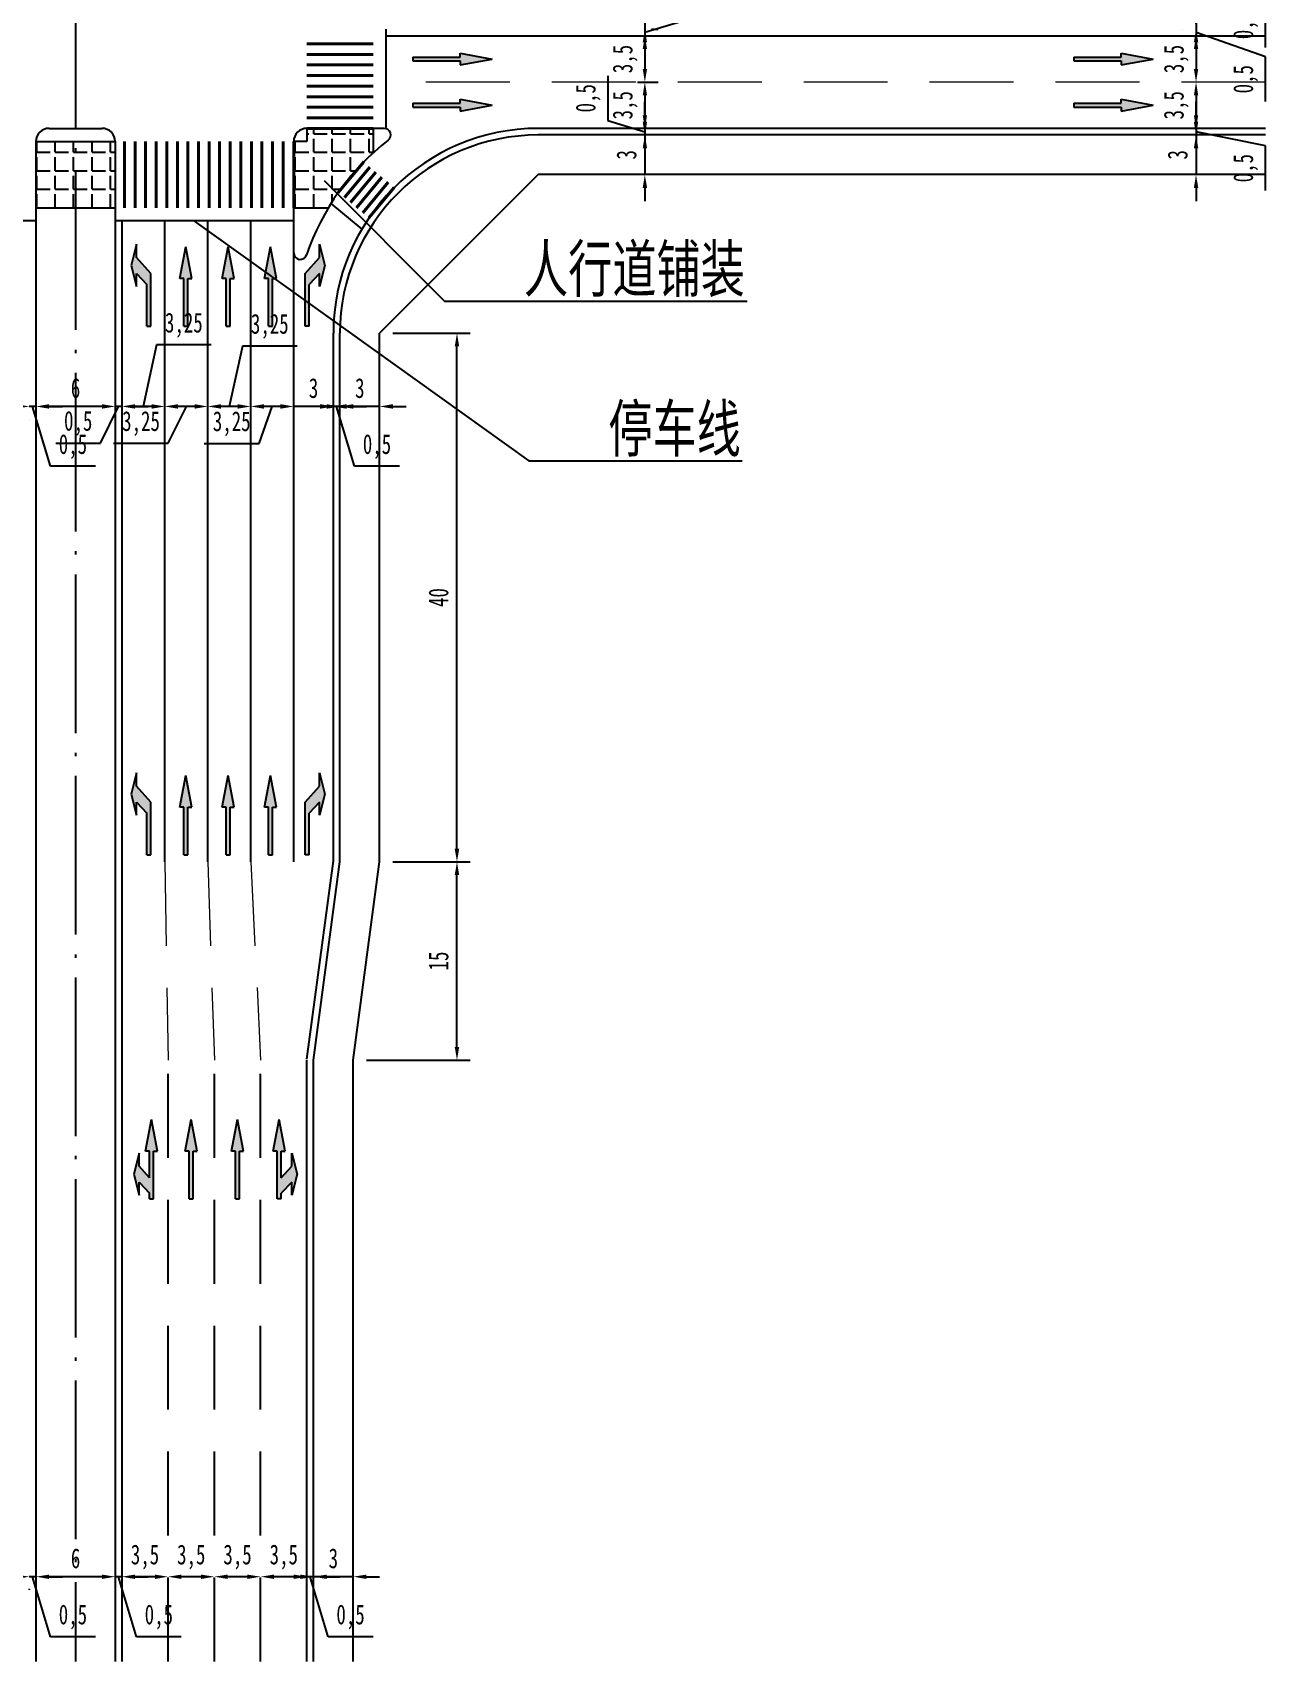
# Model space of a CAD drawing. Header units: metres. Extents: x 98 to 280, y 375 to 625.
# Drawn here: x 186.8 to 280, y 375 to 498.2 of the extents above; entities that cross this region are included whole.
import ezdxf
from ezdxf import colors
from ezdxf.entities.mleader import LeaderData, LeaderLine
from ezdxf.math import Vec2, Vec3

# ---------------------------------------------------------------- set-up
doc = ezdxf.new("R2010")
doc.units = ezdxf.units.M
doc.header["$LTSCALE"] = 0.5
doc.linetypes.add('DASHED', pattern=[19.05, 12.7, -6.35])
doc.linetypes.add('ZWCAD_ISO04W100', pattern=[30.5, 24, -3, 0.5, -3])
doc.layers.add('人行横道线', color=7, linetype='Continuous', lineweight=40)
doc.layers.add('车道分隔线', color=7, linetype='DASHED', lineweight=15)
for name, color, linetype in [('导向车道线', 7, 'Continuous'), ('文字说明', 6, 'Continuous'), ('标注', 1, 'Continuous'), ('行人安全岛', 7, 'Continuous'), ('车行道边缘线', 5, 'Continuous'), ('车道中心线', 1, 'ZWCAD_ISO04W100'), ('道路红线', 6, 'Continuous'), ('道路绿化带', 3, 'Continuous')]:
    doc.layers.add(name, color=color, linetype=linetype)
doc.styles.add('汉字', font='simfang.ttf', dxfattribs={"width": 0.7})
doc.dimstyles.new('道路标注样式', dxfattribs={"dimtxt": 1.5, "dimasz": 1, "dimexe": 1, "dimexo": 1, "dimtad": 1, "dimtxsty": '汉字', "dimcen": 2.5, "dimadec": 0, "dimazin": 0, "dimtfac": 1, "dimtmove": 1, "dimatfit": 3, "dimfxl": 1, "dimarcsym": 0})

# ---------------------------------------------------------------- blocks, each defined once
blk = doc.blocks.new('*U4')
at = {"layer": '人行横道线'}
blk.add_line((0, -5), (0, 0), dxfattribs=at)
blk = doc.blocks.new('*U3')
at = {"layer": '导向车道线', "color": 0, "linetype": 'ByBlock', "lineweight": -2, "transparency": 16777216}
for p in [(173.5, 515), (174.3, 515), (175.1, 515), (175.9, 515), (176.7, 515), (177.5, 515), (178.3, 515), (179.1, 515), (179.9, 515), (180.7, 515), (181.5, 515), (182.3, 515), (183.1, 515), (183.9, 515), (184.7, 515), (185.5, 515), (186.3, 515)]:
    blk.add_blockref('*U4', p, dxfattribs=at)
blk = doc.blocks.new('直行')
h = blk.add_hatch(color=256)
h.dxf.hatch_style = 1
h.paths.add_polyline_path([(-0.45, 3.6), (-0.15, 3.6), (-0.15, 0), (0.15, 0), (0.15, 3.6), (0.45, 3.6), (0, 6)])
for p, q in [((-0.45, 3.6), (0, 6)), ((0.45, 3.6), (0, 6)), ((-0.15, 3.6), (-0.45, 3.6)), ((-0.15, 0), (-0.15, 3.6)), ((0.15, 0), (0.15, 3.6)), ((0.15, 3.6), (0.45, 3.6)), ((-0.15, 0), (0.15, 0))]:
    blk.add_line(p, q)
blk = doc.blocks.new('*U34')
blk.add_blockref('直行', (0, -3))
blk = doc.blocks.new('*U35')
at = {"color": 0, "linetype": 'ByBlock', "lineweight": -2, "transparency": 16777216}
for p in [(0, 0), (3.5, 0)]:
    blk.add_blockref('*U34', p, dxfattribs=at)
blk = doc.blocks.new('直左')
h = blk.add_hatch(color=256)
h.dxf.hatch_style = 1
h.paths.add_polyline_path([(-1.35, 1.87), (-0.95, 3.47), (-0.95, 2.47), (-0.15, 1.6), (-0.15, 3.6), (-0.45, 3.6), (0, 6), (0.45, 3.6), (0.15, 3.6), (0.15, 0), (-0.15, 0), (-0.15, 0.43), (-0.95, 1.27), (-0.95, 0.27)])
for p, q in [((-0.45, 3.6), (0, 6)), ((0.45, 3.6), (0, 6)), ((-0.95, 3.47), (-1.35, 1.87)), ((-0.95, 2.47), (-0.95, 3.47)), ((-0.15, 1.6), (-0.95, 2.47)), ((-0.15, 3.6), (-0.45, 3.6)), ((-0.15, 1.6), (-0.15, 3.6)), ((0.15, 0), (0.15, 3.6)), ((0.15, 3.6), (0.45, 3.6)), ((-1.35, 1.87), (-0.95, 0.27)), ((-0.95, 0.27), (-0.95, 1.27)), ((-0.95, 1.27), (-0.15, 0.43)), ((-0.15, 0), (-0.15, 0.43)), ((-0.15, 0), (0.15, 0))]:
    blk.add_line(p, q)
blk = doc.blocks.new('直右')
at = {"layer": '行人安全岛', "xscale": -1}
blk.add_blockref('直左', (0, 0), dxfattribs=at)
blk = doc.blocks.new('*U46')
blk.add_blockref('直行', (0, -3))
blk = doc.blocks.new('*U47')
at = {"color": 0, "linetype": 'ByBlock', "lineweight": -2, "transparency": 16777216}
for p in [(0, 0), (3.2, 0), (6.4, 0)]:
    blk.add_blockref('*U46', p, dxfattribs=at)
blk = doc.blocks.new('左转')
h = blk.add_hatch(color=256)
h.dxf.hatch_style = 1
h.paths.add_polyline_path([(-1.35, 4.6), (-0.95, 6.2), (-0.95, 5.2), (0.15, 4), (0.15, 0), (-0.15, 0), (-0.15, 3.15), (-0.95, 4), (-0.95, 3)])
for p, q in [((-0.95, 6.2), (-1.35, 4.6)), ((-0.95, 5.2), (-0.95, 6.2)), ((0.15, 4), (-0.95, 5.2)), ((-1.35, 4.6), (-0.95, 3)), ((-0.95, 3), (-0.95, 4)), ((-0.95, 4), (-0.15, 3.15)), ((0.15, 0), (0.15, 4)), ((-0.15, 0), (-0.15, 3.15)), ((-0.15, 0), (0.15, 0))]:
    blk.add_line(p, q)
blk = doc.blocks.new('*U44')
for name, p in [('左转', (-4.15, -3.1)), ('*U47', (-1.35, -0.1))]:
    blk.add_blockref(name, p)
blk = doc.blocks.new('*U45')
at = {"color": 0, "linetype": 'ByBlock', "lineweight": -2, "transparency": 16777216}
blk.add_blockref('*U44', (0, 0), dxfattribs=at)
blk = doc.blocks.new('右转')
at = {"layer": '行人安全岛', "xscale": -1}
blk.add_blockref('左转', (0, 0), dxfattribs=at)
blk = doc.blocks.new('*U42')
for name, p in [('*U45', (-1.83, 0)), ('右转', (5.98, -3.1))]:
    blk.add_blockref(name, p)
blk = doc.blocks.new('*U43')
at = {"color": 0, "linetype": 'ByBlock', "lineweight": -2, "transparency": 16777216}
for p in [(0, 0), (0, -40)]:
    blk.add_blockref('*U42', p, dxfattribs=at)
blk = doc.blocks.new('*U64')
at = {"rotation": 90}
blk.add_blockref('直行', (3, 0), dxfattribs=at)
blk = doc.blocks.new('*U65')
at = {"color": 0, "linetype": 'ByBlock', "lineweight": -2, "transparency": 16777216}
for p in [(-50, 0), (0, 0), (-50, -3.5), (0, -3.5)]:
    blk.add_blockref('*U64', p, dxfattribs=at)
blk = doc.blocks.new('_None')
blk = doc.blocks.new('*D107')
at = {"layer": 'Defpoints', "color": 0}
for p in [(210, 469.96), (210, 469.96), (213, 469.96)]:
    blk.add_point(p, dxfattribs=at)
at = {"layer": '标注', "color": 0, "lineweight": -2}
for p, q in [((209, 469.96), (208, 469.96)), ((213, 469.96), (210, 469.96)), ((214, 469.96), (215, 469.96)), ((210, 468.96), (210, 468.96)), ((213, 468.96), (213, 468.96))]:
    blk.add_line(p, q, dxfattribs=at)
at = {"layer": '标注', "color": 0}
for points in [[(209, 469.79), (209, 470.13), (210, 469.96)], [(214, 470.13), (214, 469.79), (213, 469.96)]]:
    blk.add_solid(points, dxfattribs=at)
at = {"layer": '标注', "color": 0, "insert": (211.5, 471.34), "char_height": 1.5, "attachment_point": 5, "style": '汉字'}
blk.add_mtext('3', dxfattribs=at)
blk = doc.blocks.new('*D92')
at = {"layer": 'Defpoints', "color": 0}
for p in [(209.5, 469.96), (209.5, 469.79), (210, 469.96)]:
    blk.add_point(p, dxfattribs=at)
at = {"layer": '标注', "color": 0, "lineweight": -2}
for p, q in [((209.5, 470.79), (209.5, 470.96)), ((208.5, 469.96), (207.5, 469.96)), ((210, 469.96), (209.5, 469.96)), ((211.11, 465.43), (209.75, 469.96)), ((211, 469.96), (212, 469.96)), ((210, 468.96), (210, 468.96)), ((214.5, 465.43), (211.11, 465.43))]:
    blk.add_line(p, q, dxfattribs=at)
at = {"layer": '标注', "color": 0}
for points in [[(208.5, 469.79), (208.5, 470.13), (209.5, 469.96)], [(211, 470.13), (211, 469.79), (210, 469.96)]]:
    blk.add_solid(points, dxfattribs=at)
at = {"layer": '标注', "color": 0, "insert": (212.8, 466.92), "char_height": 1.5, "attachment_point": 5, "style": '汉字'}
blk.add_mtext('0,5', dxfattribs=at)
blk = doc.blocks.new('*D93')
at = {"layer": 'Defpoints', "color": 0}
for p in [(206.5, 469.96), (206.5, 469.79), (209.5, 469.79)]:
    blk.add_point(p, dxfattribs=at)
at = {"layer": '标注', "color": 0, "lineweight": -2}
for p, q in [((206.5, 470.79), (206.5, 470.96)), ((209.5, 470.79), (209.5, 470.96)), ((205.5, 469.96), (204.5, 469.96)), ((209.5, 469.96), (206.5, 469.96)), ((210.5, 469.96), (211.5, 469.96))]:
    blk.add_line(p, q, dxfattribs=at)
at = {"layer": '标注', "color": 0}
for points in [[(205.5, 469.79), (205.5, 470.13), (206.5, 469.96)], [(210.5, 470.13), (210.5, 469.79), (209.5, 469.96)]]:
    blk.add_solid(points, dxfattribs=at)
at = {"layer": '标注', "color": 0, "insert": (208, 471.34), "char_height": 1.5, "attachment_point": 5, "style": '汉字'}
blk.add_mtext('3', dxfattribs=at)
blk = doc.blocks.new('*D94')
at = {"layer": 'Defpoints', "color": 0}
for p in [(203.25, 469.96), (203.25, 469.96), (206.5, 469.79)]:
    blk.add_point(p, dxfattribs=at)
at = {"layer": '标注', "color": 0, "lineweight": -2}
for p, q in [((203.25, 470.96), (203.25, 470.96)), ((206.5, 470.79), (206.5, 470.96)), ((203.88, 467.15), (204.88, 469.96)), ((205.5, 469.96), (204.25, 469.96)), ((199.74, 467.15), (203.88, 467.15))]:
    blk.add_line(p, q, dxfattribs=at)
at = {"layer": '标注', "color": 0}
for points in [[(204.25, 470.13), (204.25, 469.79), (203.25, 469.96)], [(205.5, 469.79), (205.5, 470.13), (206.5, 469.96)]]:
    blk.add_solid(points, dxfattribs=at)
at = {"layer": '标注', "color": 0, "insert": (201.81, 468.65), "char_height": 1.5, "attachment_point": 5, "style": '汉字'}
blk.add_mtext('3,25', dxfattribs=at)
blk = doc.blocks.new('*D95')
at = {"layer": 'Defpoints', "color": 0}
for p in [(200, 469.96), (200, 469.96), (203.25, 469.96)]:
    blk.add_point(p, dxfattribs=at)
at = {"layer": '标注', "color": 0, "lineweight": -2}
for p, q in [((202.62, 474.53), (201.62, 469.96)), ((206.76, 474.53), (202.62, 474.53)), ((200, 470.96), (200, 470.96)), ((203.25, 470.96), (203.25, 470.96)), ((202.25, 469.96), (201, 469.96))]:
    blk.add_line(p, q, dxfattribs=at)
at = {"layer": '标注', "color": 0}
for points in [[(201, 470.13), (201, 469.79), (200, 469.96)], [(202.25, 469.79), (202.25, 470.13), (203.25, 469.96)]]:
    blk.add_solid(points, dxfattribs=at)
at = {"layer": '标注', "color": 0, "insert": (204.69, 476.02), "char_height": 1.5, "attachment_point": 5, "style": '汉字'}
blk.add_mtext('3,25', dxfattribs=at)
blk = doc.blocks.new('*D96')
at = {"layer": 'Defpoints', "color": 0}
for p in [(196.75, 469.96), (196.75, 469.96), (200, 469.96)]:
    blk.add_point(p, dxfattribs=at)
at = {"layer": '标注', "color": 0, "lineweight": -2}
for p, q in [((196.75, 470.96), (196.75, 470.96)), ((200, 470.96), (200, 470.96)), ((197.01, 467.17), (198.38, 469.96)), ((199, 469.96), (197.75, 469.96)), ((192.88, 467.17), (197.01, 467.17))]:
    blk.add_line(p, q, dxfattribs=at)
at = {"layer": '标注', "color": 0}
for points in [[(197.75, 470.13), (197.75, 469.79), (196.75, 469.96)], [(199, 469.79), (199, 470.13), (200, 469.96)]]:
    blk.add_solid(points, dxfattribs=at)
at = {"layer": '标注', "color": 0, "insert": (194.95, 468.66), "char_height": 1.5, "attachment_point": 5, "style": '汉字'}
blk.add_mtext('3,25', dxfattribs=at)
blk = doc.blocks.new('*D97')
at = {"layer": 'Defpoints', "color": 0}
for p in [(193.5, 469.96), (193.5, 469.96), (196.75, 469.96)]:
    blk.add_point(p, dxfattribs=at)
at = {"layer": '标注', "color": 0, "lineweight": -2}
for p, q in [((196.12, 474.61), (195.12, 469.96)), ((200.26, 474.61), (196.12, 474.61)), ((193.5, 470.96), (193.5, 470.96)), ((196.75, 470.96), (196.75, 470.96)), ((195.75, 469.96), (194.5, 469.96))]:
    blk.add_line(p, q, dxfattribs=at)
at = {"layer": '标注', "color": 0}
for points in [[(194.5, 470.13), (194.5, 469.79), (193.5, 469.96)], [(195.75, 469.79), (195.75, 470.13), (196.75, 469.96)]]:
    blk.add_solid(points, dxfattribs=at)
at = {"layer": '标注', "color": 0, "insert": (198.19, 476.11), "char_height": 1.5, "attachment_point": 5, "style": '汉字'}
blk.add_mtext('3,25', dxfattribs=at)
blk = doc.blocks.new('*D98')
at = {"layer": 'Defpoints', "color": 0}
for p in [(193, 469.96), (193, 469.96), (193.5, 469.96)]:
    blk.add_point(p, dxfattribs=at)
at = {"layer": '标注', "color": 0, "lineweight": -2}
for p, q in [((193, 470.96), (193, 470.96)), ((193.5, 470.96), (193.5, 470.96)), ((192, 469.96), (191, 469.96)), ((191.89, 467.19), (193.25, 469.96)), ((193.5, 469.96), (193, 469.96)), ((194.5, 469.96), (195.5, 469.96)), ((188.5, 467.19), (191.89, 467.19))]:
    blk.add_line(p, q, dxfattribs=at)
at = {"layer": '标注', "color": 0}
for points in [[(192, 469.79), (192, 470.13), (193, 469.96)], [(194.5, 470.13), (194.5, 469.79), (193.5, 469.96)]]:
    blk.add_solid(points, dxfattribs=at)
at = {"layer": '标注', "color": 0, "insert": (190.2, 468.68), "char_height": 1.5, "attachment_point": 5, "style": '汉字'}
blk.add_mtext('0,5', dxfattribs=at)
blk = doc.blocks.new('*D99')
at = {"layer": 'Defpoints', "color": 0}
for p in [(187, 469.96), (187, 469.96), (193, 469.96)]:
    blk.add_point(p, dxfattribs=at)
at = {"layer": '标注', "color": 0, "lineweight": -2}
for p, q in [((187, 470.96), (187, 470.96)), ((193, 470.96), (193, 470.96)), ((192, 469.96), (188, 469.96))]:
    blk.add_line(p, q, dxfattribs=at)
at = {"layer": '标注', "color": 0}
for points in [[(188, 470.13), (188, 469.79), (187, 469.96)], [(192, 469.79), (192, 470.13), (193, 469.96)]]:
    blk.add_solid(points, dxfattribs=at)
at = {"layer": '标注', "color": 0, "insert": (190, 471.34), "char_height": 1.5, "attachment_point": 5, "style": '汉字'}
blk.add_mtext('6', dxfattribs=at)
blk = doc.blocks.new('*D100')
at = {"layer": 'Defpoints', "color": 0}
for p in [(186.5, 469.96), (186.5, 469.96), (187, 469.96)]:
    blk.add_point(p, dxfattribs=at)
at = {"layer": '标注', "color": 0, "lineweight": -2}
for p, q in [((185.5, 469.96), (184.5, 469.96)), ((187, 469.96), (186.5, 469.96)), ((188.11, 465.43), (186.75, 469.96)), ((188, 469.96), (189, 469.96)), ((186.5, 468.96), (186.5, 468.96)), ((187, 468.96), (187, 468.96)), ((191.5, 465.43), (188.11, 465.43))]:
    blk.add_line(p, q, dxfattribs=at)
at = {"layer": '标注', "color": 0}
for points in [[(185.5, 469.79), (185.5, 470.13), (186.5, 469.96)], [(188, 470.13), (188, 469.79), (187, 469.96)]]:
    blk.add_solid(points, dxfattribs=at)
at = {"layer": '标注', "color": 0, "insert": (189.8, 466.92), "char_height": 1.5, "attachment_point": 5, "style": '汉字'}
blk.add_mtext('0,5', dxfattribs=at)
blk = doc.blocks.new('*D118')
at = {"layer": 'Defpoints', "color": 0}
for p in [(213, 435.5), (218.85, 435.5), (211, 420.5)]:
    blk.add_point(p, dxfattribs=at)
at = {"layer": '标注', "color": 0, "lineweight": -2}
for p, q in [((214, 435.5), (219.85, 435.5)), ((218.85, 421.5), (218.85, 434.5)), ((212, 420.5), (219.85, 420.5))]:
    blk.add_line(p, q, dxfattribs=at)
at = {"layer": '标注', "color": 0}
for points in [[(219.02, 434.5), (218.68, 434.5), (218.85, 435.5)], [(218.68, 421.5), (219.02, 421.5), (218.85, 420.5)]]:
    blk.add_solid(points, dxfattribs=at)
at = {"layer": '标注', "color": 0, "insert": (217.46, 428), "char_height": 1.5, "attachment_point": 5, "rotation": 90, "style": '汉字'}
blk.add_mtext('15', dxfattribs=at)
blk = doc.blocks.new('*D119')
at = {"layer": 'Defpoints', "color": 0}
for p in [(213, 475.5), (218.85, 475.5), (213, 435.5)]:
    blk.add_point(p, dxfattribs=at)
at = {"layer": '标注', "color": 0, "lineweight": -2}
for p, q in [((214, 475.5), (219.85, 475.5)), ((218.85, 436.5), (218.85, 474.5)), ((214, 435.5), (219.85, 435.5))]:
    blk.add_line(p, q, dxfattribs=at)
at = {"layer": '标注', "color": 0}
for points in [[(219.02, 474.5), (218.68, 474.5), (218.85, 475.5)], [(218.68, 436.5), (219.02, 436.5), (218.85, 435.5)]]:
    blk.add_solid(points, dxfattribs=at)
at = {"layer": '标注', "color": 0, "insert": (217.46, 455.5), "char_height": 1.5, "attachment_point": 5, "rotation": 90, "style": '汉字'}
blk.add_mtext('40', dxfattribs=at)
blk = doc.blocks.new('*D151')
at = {"layer": 'Defpoints', "color": 0}
for p in [(232.98, 501.5), (232.56, 498.5), (233.06, 498.5)]:
    blk.add_point(p, dxfattribs=at)
at = {"layer": '标注', "color": 0, "lineweight": -2}
for p, q in [((233.06, 502.5), (233.06, 503.5)), ((233.06, 501.5), (233.06, 498.5)), ((233.98, 501.5), (234.06, 501.5)), ((233.56, 498.5), (234.06, 498.5)), ((233.06, 497.5), (233.06, 496.5))]:
    blk.add_line(p, q, dxfattribs=at)
at = {"layer": '标注', "color": 0}
for points in [[(232.9, 502.5), (233.23, 502.5), (233.06, 501.5)], [(233.23, 497.5), (232.9, 497.5), (233.06, 498.5)]]:
    blk.add_solid(points, dxfattribs=at)
at = {"layer": '标注', "color": 0, "insert": (231.68, 500), "char_height": 1.5, "attachment_point": 5, "rotation": 90, "style": '汉字'}
blk.add_mtext('3', dxfattribs=at)
blk = doc.blocks.new('*D152')
at = {"layer": 'Defpoints', "color": 0}
for p in [(231.5, 498), (232.56, 498.5), (233.06, 498)]:
    blk.add_point(p, dxfattribs=at)
at = {"layer": '标注', "color": 0, "lineweight": -2}
for p, q in [((235.87, 502.48), (235.87, 499.09)), ((233.06, 499.5), (233.06, 500.5)), ((232.5, 498), (234.06, 498)), ((235.87, 499.09), (233.06, 498.25)), ((233.06, 498.5), (233.06, 498)), ((233.56, 498.5), (234.06, 498.5)), ((233.06, 497), (233.06, 496))]:
    blk.add_line(p, q, dxfattribs=at)
at = {"layer": '标注', "color": 0}
for points in [[(232.9, 499.5), (233.23, 499.5), (233.06, 498.5)], [(233.23, 497), (232.9, 497), (233.06, 498)]]:
    blk.add_solid(points, dxfattribs=at)
at = {"layer": '标注', "color": 0, "insert": (234.38, 500.78), "char_height": 1.5, "attachment_point": 5, "rotation": 90, "style": '汉字'}
blk.add_mtext('0,5', dxfattribs=at)
blk = doc.blocks.new('*D153')
at = {"layer": 'Defpoints', "color": 0}
for p in [(231.5, 498), (231.5, 494.5), (233.06, 494.5)]:
    blk.add_point(p, dxfattribs=at)
at = {"layer": '标注', "color": 0, "lineweight": -2}
for p, q in [((232.5, 498), (234.06, 498)), ((233.06, 497), (233.06, 495.5)), ((232.5, 494.5), (234.06, 494.5))]:
    blk.add_line(p, q, dxfattribs=at)
at = {"layer": '标注', "color": 0}
for points in [[(233.23, 497), (232.9, 497), (233.06, 498)], [(232.9, 495.5), (233.23, 495.5), (233.06, 494.5)]]:
    blk.add_solid(points, dxfattribs=at)
at = {"layer": '标注', "color": 0, "insert": (231.57, 496.25), "char_height": 1.5, "attachment_point": 5, "rotation": 90, "style": '汉字'}
blk.add_mtext('3,5', dxfattribs=at)
blk = doc.blocks.new('*D154')
at = {"layer": 'Defpoints', "color": 0}
for p in [(231.5, 494.5), (233.06, 491), (233.06, 491)]:
    blk.add_point(p, dxfattribs=at)
at = {"layer": '标注', "color": 0, "lineweight": -2}
for p, q in [((232.5, 494.5), (234.06, 494.5)), ((233.06, 493.5), (233.06, 492)), ((234.06, 491), (234.06, 491))]:
    blk.add_line(p, q, dxfattribs=at)
at = {"layer": '标注', "color": 0}
for points in [[(233.23, 493.5), (232.9, 493.5), (233.06, 494.5)], [(232.9, 492), (233.23, 492), (233.06, 491)]]:
    blk.add_solid(points, dxfattribs=at)
at = {"layer": '标注', "color": 0, "insert": (231.57, 492.75), "char_height": 1.5, "attachment_point": 5, "rotation": 90, "style": '汉字'}
blk.add_mtext('3,5', dxfattribs=at)
blk = doc.blocks.new('*D155')
at = {"layer": 'Defpoints', "color": 0}
for p in [(233.06, 491), (233.06, 490.5), (233.06, 490.5)]:
    blk.add_point(p, dxfattribs=at)
at = {"layer": '标注', "color": 0, "lineweight": -2}
for p, q in [((230.26, 494.98), (230.26, 491.59)), ((233.06, 492), (233.06, 493)), ((230.26, 491.59), (233.06, 490.75)), ((232.06, 491), (232.06, 491)), ((233.06, 491), (233.06, 490.5)), ((232.06, 490.5), (232.06, 490.5)), ((233.06, 489.5), (233.06, 488.5))]:
    blk.add_line(p, q, dxfattribs=at)
at = {"layer": '标注', "color": 0}
for points in [[(232.9, 492), (233.23, 492), (233.06, 491)], [(233.23, 489.5), (232.9, 489.5), (233.06, 490.5)]]:
    blk.add_solid(points, dxfattribs=at)
at = {"layer": '标注', "color": 0, "insert": (228.77, 493.28), "char_height": 1.5, "attachment_point": 5, "rotation": 90, "style": '汉字'}
blk.add_mtext('0,5', dxfattribs=at)
blk = doc.blocks.new('*D156')
at = {"layer": 'Defpoints', "color": 0}
for p in [(233.06, 490.5), (233.06, 487.5), (233.06, 487.5)]:
    blk.add_point(p, dxfattribs=at)
at = {"layer": '标注', "color": 0, "lineweight": -2}
for p, q in [((233.06, 491.5), (233.06, 492.5)), ((232.06, 490.5), (232.06, 490.5)), ((233.06, 490.5), (233.06, 487.5)), ((232.06, 487.5), (232.06, 487.5)), ((233.06, 486.5), (233.06, 485.5))]:
    blk.add_line(p, q, dxfattribs=at)
at = {"layer": '标注', "color": 0}
for points in [[(232.9, 491.5), (233.23, 491.5), (233.06, 490.5)], [(233.23, 486.5), (232.9, 486.5), (233.06, 487.5)]]:
    blk.add_solid(points, dxfattribs=at)
at = {"layer": '标注', "color": 0, "insert": (231.68, 489), "char_height": 1.5, "attachment_point": 5, "rotation": 90, "style": '汉字'}
blk.add_mtext('3', dxfattribs=at)
blk = doc.blocks.new('*D181')
at = {"layer": 'Defpoints', "color": 0}
for p in [(274.84, 502), (274.75, 501.5), (274.84, 501.5)]:
    blk.add_point(p, dxfattribs=at)
at = {"layer": '标注', "color": 0, "lineweight": -2}
for p, q in [((274.75, 503), (274.75, 504)), ((273.84, 502), (273.75, 502)), ((274.75, 502), (274.75, 501.5)), ((280, 500.52), (274.75, 501.75)), ((273.84, 501.5), (273.75, 501.5)), ((274.75, 500.5), (274.75, 499.5)), ((280, 497.13), (280, 500.52))]:
    blk.add_line(p, q, dxfattribs=at)
at = {"layer": '标注', "color": 0}
for points in [[(274.59, 503), (274.92, 503), (274.75, 502)], [(274.92, 500.5), (274.59, 500.5), (274.75, 501.5)]]:
    blk.add_solid(points, dxfattribs=at)
at = {"layer": '标注', "color": 0, "insert": (278.51, 498.82), "char_height": 1.5, "attachment_point": 5, "rotation": 90, "style": '汉字'}
blk.add_mtext('0,5', dxfattribs=at)
blk = doc.blocks.new('*D182')
at = {"layer": 'Defpoints', "color": 0}
for p in [(274.84, 501.5), (274.75, 498.5), (274.75, 498.5)]:
    blk.add_point(p, dxfattribs=at)
at = {"layer": '标注', "color": 0, "lineweight": -2}
for p, q in [((274.75, 502.5), (274.75, 503.5)), ((273.84, 501.5), (273.75, 501.5)), ((274.75, 501.5), (274.75, 498.5)), ((273.75, 498.5), (273.75, 498.5)), ((274.75, 497.5), (274.75, 496.5))]:
    blk.add_line(p, q, dxfattribs=at)
at = {"layer": '标注', "color": 0}
for points in [[(274.59, 502.5), (274.92, 502.5), (274.75, 501.5)], [(274.92, 497.5), (274.59, 497.5), (274.75, 498.5)]]:
    blk.add_solid(points, dxfattribs=at)
at = {"layer": '标注', "color": 0, "insert": (273.37, 500), "char_height": 1.5, "attachment_point": 5, "rotation": 90, "style": '汉字'}
blk.add_mtext('3', dxfattribs=at)
blk = doc.blocks.new('*D183')
at = {"layer": 'Defpoints', "color": 0}
for p in [(274.75, 498.5), (274.75, 498), (274.75, 498)]:
    blk.add_point(p, dxfattribs=at)
at = {"layer": '标注', "color": 0, "lineweight": -2}
for p, q in [((274.75, 499.5), (274.75, 500.5)), ((273.75, 498.5), (273.75, 498.5)), ((273.75, 498), (273.75, 498)), ((274.75, 498.5), (274.75, 498)), ((280, 496.41), (274.75, 498.25)), ((274.75, 497), (274.75, 496)), ((280, 493.03), (280, 496.41))]:
    blk.add_line(p, q, dxfattribs=at)
at = {"layer": '标注', "color": 0}
for points in [[(274.59, 499.5), (274.92, 499.5), (274.75, 498.5)], [(274.92, 497), (274.59, 497), (274.75, 498)]]:
    blk.add_solid(points, dxfattribs=at)
at = {"layer": '标注', "color": 0, "insert": (278.51, 494.72), "char_height": 1.5, "attachment_point": 5, "rotation": 90, "style": '汉字'}
blk.add_mtext('0,5', dxfattribs=at)
blk = doc.blocks.new('*D184')
at = {"layer": 'Defpoints', "color": 0}
for p in [(274.75, 498), (274.75, 494.5), (274.75, 494.5)]:
    blk.add_point(p, dxfattribs=at)
at = {"layer": '标注', "color": 0, "lineweight": -2}
for p, q in [((273.75, 498), (273.75, 498)), ((274.75, 497), (274.75, 495.5)), ((273.75, 494.5), (273.75, 494.5))]:
    blk.add_line(p, q, dxfattribs=at)
at = {"layer": '标注', "color": 0}
for points in [[(274.92, 497), (274.59, 497), (274.75, 498)], [(274.59, 495.5), (274.92, 495.5), (274.75, 494.5)]]:
    blk.add_solid(points, dxfattribs=at)
at = {"layer": '标注', "color": 0, "insert": (273.26, 496.25), "char_height": 1.5, "attachment_point": 5, "rotation": 90, "style": '汉字'}
blk.add_mtext('3,5', dxfattribs=at)
blk = doc.blocks.new('*D185')
at = {"layer": 'Defpoints', "color": 0}
for p in [(274.75, 494.5), (274.75, 491), (274.75, 491)]:
    blk.add_point(p, dxfattribs=at)
at = {"layer": '标注', "color": 0, "lineweight": -2}
for p, q in [((273.75, 494.5), (273.75, 494.5)), ((274.75, 493.5), (274.75, 492)), ((273.75, 491), (273.75, 491))]:
    blk.add_line(p, q, dxfattribs=at)
at = {"layer": '标注', "color": 0}
for points in [[(274.92, 493.5), (274.59, 493.5), (274.75, 494.5)], [(274.59, 492), (274.92, 492), (274.75, 491)]]:
    blk.add_solid(points, dxfattribs=at)
at = {"layer": '标注', "color": 0, "insert": (273.26, 492.75), "char_height": 1.5, "attachment_point": 5, "rotation": 90, "style": '汉字'}
blk.add_mtext('3,5', dxfattribs=at)
blk = doc.blocks.new('*D186')
at = {"layer": 'Defpoints', "color": 0}
for p in [(274.75, 491), (274.75, 490.5), (274.75, 490.5)]:
    blk.add_point(p, dxfattribs=at)
at = {"layer": '标注', "color": 0, "lineweight": -2}
for p, q in [((274.75, 492), (274.75, 493)), ((273.75, 491), (273.75, 491)), ((274.75, 491), (274.75, 490.5)), ((280, 489.68), (274.75, 490.75)), ((273.75, 490.5), (273.75, 490.5)), ((274.75, 489.5), (274.75, 488.5)), ((280, 486.29), (280, 489.68))]:
    blk.add_line(p, q, dxfattribs=at)
at = {"layer": '标注', "color": 0}
for points in [[(274.59, 492), (274.92, 492), (274.75, 491)], [(274.92, 489.5), (274.59, 489.5), (274.75, 490.5)]]:
    blk.add_solid(points, dxfattribs=at)
at = {"layer": '标注', "color": 0, "insert": (278.51, 487.99), "char_height": 1.5, "attachment_point": 5, "rotation": 90, "style": '汉字'}
blk.add_mtext('0,5', dxfattribs=at)
blk = doc.blocks.new('*D187')
at = {"layer": 'Defpoints', "color": 0}
for p in [(274.75, 490.5), (274.75, 487.5), (274.75, 487.5)]:
    blk.add_point(p, dxfattribs=at)
at = {"layer": '标注', "color": 0, "lineweight": -2}
for p, q in [((274.75, 491.5), (274.75, 492.5)), ((273.75, 490.5), (273.75, 490.5)), ((274.75, 490.5), (274.75, 487.5)), ((273.75, 487.5), (273.75, 487.5)), ((274.75, 486.5), (274.75, 485.5))]:
    blk.add_line(p, q, dxfattribs=at)
at = {"layer": '标注', "color": 0}
for points in [[(274.59, 491.5), (274.92, 491.5), (274.75, 490.5)], [(274.92, 486.5), (274.59, 486.5), (274.75, 487.5)]]:
    blk.add_solid(points, dxfattribs=at)
at = {"layer": '标注', "color": 0, "insert": (273.37, 489), "char_height": 1.5, "attachment_point": 5, "rotation": 90, "style": '汉字'}
blk.add_mtext('3', dxfattribs=at)
blk = doc.blocks.new('*D209')
at = {"layer": 'Defpoints', "color": 0}
for p in [(208, 381.41), (208, 381.41), (211, 381.41)]:
    blk.add_point(p, dxfattribs=at)
at = {"layer": '标注', "color": 0, "lineweight": -2}
for p, q in [((207, 381.41), (206, 381.41)), ((211, 381.41), (208, 381.41)), ((212, 381.41), (213, 381.41)), ((208, 380.41), (208, 380.41)), ((211, 380.41), (211, 380.41))]:
    blk.add_line(p, q, dxfattribs=at)
at = {"layer": '标注', "color": 0}
for points in [[(207, 381.24), (207, 381.57), (208, 381.41)], [(212, 381.57), (212, 381.24), (211, 381.41)]]:
    blk.add_solid(points, dxfattribs=at)
at = {"layer": '标注', "color": 0, "insert": (209.5, 382.79), "char_height": 1.5, "attachment_point": 5, "style": '汉字'}
blk.add_mtext('3', dxfattribs=at)
blk = doc.blocks.new('*D210')
at = {"layer": 'Defpoints', "color": 0}
for p in [(207.5, 381.41), (207.5, 381.41), (208, 381.41)]:
    blk.add_point(p, dxfattribs=at)
at = {"layer": '标注', "color": 0, "lineweight": -2}
for p, q in [((206.5, 381.41), (205.5, 381.41)), ((208, 381.41), (207.5, 381.41)), ((209.11, 376.87), (207.75, 381.41)), ((209, 381.41), (210, 381.41)), ((207.5, 380.41), (207.5, 380.41)), ((208, 380.41), (208, 380.41)), ((212.5, 376.87), (209.11, 376.87))]:
    blk.add_line(p, q, dxfattribs=at)
at = {"layer": '标注', "color": 0}
for points in [[(206.5, 381.24), (206.5, 381.57), (207.5, 381.41)], [(209, 381.57), (209, 381.24), (208, 381.41)]]:
    blk.add_solid(points, dxfattribs=at)
at = {"layer": '标注', "color": 0, "insert": (210.8, 378.36), "char_height": 1.5, "attachment_point": 5, "style": '汉字'}
blk.add_mtext('0,5', dxfattribs=at)
blk = doc.blocks.new('*D211')
at = {"layer": 'Defpoints', "color": 0}
for p in [(204, 381.41), (204, 381.41), (207.5, 381.41)]:
    blk.add_point(p, dxfattribs=at)
at = {"layer": '标注', "color": 0, "lineweight": -2}
for p, q in [((206.5, 381.41), (205, 381.41)), ((204, 380.41), (204, 380.41)), ((207.5, 380.41), (207.5, 380.41))]:
    blk.add_line(p, q, dxfattribs=at)
at = {"layer": '标注', "color": 0}
for points in [[(205, 381.57), (205, 381.24), (204, 381.41)], [(206.5, 381.24), (206.5, 381.57), (207.5, 381.41)]]:
    blk.add_solid(points, dxfattribs=at)
at = {"layer": '标注', "color": 0, "insert": (205.75, 382.9), "char_height": 1.5, "attachment_point": 5, "style": '汉字'}
blk.add_mtext('3,5', dxfattribs=at)
blk = doc.blocks.new('*D212')
at = {"layer": 'Defpoints', "color": 0}
for p in [(200.5, 381.41), (200.5, 381.41), (204, 381.41)]:
    blk.add_point(p, dxfattribs=at)
at = {"layer": '标注', "color": 0, "lineweight": -2}
for p, q in [((203, 381.41), (201.5, 381.41)), ((200.5, 380.41), (200.5, 380.41)), ((204, 380.41), (204, 380.41))]:
    blk.add_line(p, q, dxfattribs=at)
at = {"layer": '标注', "color": 0}
for points in [[(201.5, 381.57), (201.5, 381.24), (200.5, 381.41)], [(203, 381.24), (203, 381.57), (204, 381.41)]]:
    blk.add_solid(points, dxfattribs=at)
at = {"layer": '标注', "color": 0, "insert": (202.25, 382.9), "char_height": 1.5, "attachment_point": 5, "style": '汉字'}
blk.add_mtext('3,5', dxfattribs=at)
blk = doc.blocks.new('*D213')
at = {"layer": 'Defpoints', "color": 0}
for p in [(197, 381.41), (197, 381.41), (200.5, 381.41)]:
    blk.add_point(p, dxfattribs=at)
at = {"layer": '标注', "color": 0, "lineweight": -2}
for p, q in [((199.5, 381.41), (198, 381.41)), ((197, 380.41), (197, 380.41)), ((200.5, 380.41), (200.5, 380.41))]:
    blk.add_line(p, q, dxfattribs=at)
at = {"layer": '标注', "color": 0}
for points in [[(198, 381.57), (198, 381.24), (197, 381.41)], [(199.5, 381.24), (199.5, 381.57), (200.5, 381.41)]]:
    blk.add_solid(points, dxfattribs=at)
at = {"layer": '标注', "color": 0, "insert": (198.75, 382.9), "char_height": 1.5, "attachment_point": 5, "style": '汉字'}
blk.add_mtext('3,5', dxfattribs=at)
blk = doc.blocks.new('*D214')
at = {"layer": 'Defpoints', "color": 0}
for p in [(193.5, 381.41), (193.5, 381.41), (197, 381.41)]:
    blk.add_point(p, dxfattribs=at)
at = {"layer": '标注', "color": 0, "lineweight": -2}
for p, q in [((196, 381.41), (194.5, 381.41)), ((193.5, 380.41), (193.5, 380.41)), ((197, 380.41), (197, 380.41))]:
    blk.add_line(p, q, dxfattribs=at)
at = {"layer": '标注', "color": 0}
for points in [[(194.5, 381.57), (194.5, 381.24), (193.5, 381.41)], [(196, 381.24), (196, 381.57), (197, 381.41)]]:
    blk.add_solid(points, dxfattribs=at)
at = {"layer": '标注', "color": 0, "insert": (195.25, 382.9), "char_height": 1.5, "attachment_point": 5, "style": '汉字'}
blk.add_mtext('3,5', dxfattribs=at)
blk = doc.blocks.new('*D215')
at = {"layer": 'Defpoints', "color": 0}
for p in [(193, 381.41), (193, 381.41), (193.5, 381.41)]:
    blk.add_point(p, dxfattribs=at)
at = {"layer": '标注', "color": 0, "lineweight": -2}
for p, q in [((192, 381.41), (191, 381.41)), ((193.5, 381.41), (193, 381.41)), ((194.61, 376.87), (193.25, 381.41)), ((194.5, 381.41), (195.5, 381.41)), ((193, 380.41), (193, 380.41)), ((193.5, 380.41), (193.5, 380.41)), ((198, 376.87), (194.61, 376.87))]:
    blk.add_line(p, q, dxfattribs=at)
at = {"layer": '标注', "color": 0}
for points in [[(192, 381.24), (192, 381.57), (193, 381.41)], [(194.5, 381.57), (194.5, 381.24), (193.5, 381.41)]]:
    blk.add_solid(points, dxfattribs=at)
at = {"layer": '标注', "color": 0, "insert": (196.3, 378.36), "char_height": 1.5, "attachment_point": 5, "style": '汉字'}
blk.add_mtext('0,5', dxfattribs=at)
blk = doc.blocks.new('*D216')
at = {"layer": 'Defpoints', "color": 0}
for p in [(187, 381.49), (187, 381.41), (193, 381.41)]:
    blk.add_point(p, dxfattribs=at)
at = {"layer": '标注', "color": 0, "lineweight": -2}
for p, q in [((192, 381.41), (188, 381.41)), ((187, 380.49), (187, 380.41)), ((193, 380.41), (193, 380.41))]:
    blk.add_line(p, q, dxfattribs=at)
at = {"layer": '标注', "color": 0}
for points in [[(188, 381.57), (188, 381.24), (187, 381.41)], [(192, 381.24), (192, 381.57), (193, 381.41)]]:
    blk.add_solid(points, dxfattribs=at)
at = {"layer": '标注', "color": 0, "insert": (190, 382.79), "char_height": 1.5, "attachment_point": 5, "style": '汉字'}
blk.add_mtext('6', dxfattribs=at)
blk = doc.blocks.new('*D217')
at = {"layer": 'Defpoints', "color": 0}
for p in [(186.5, 381.49), (186.5, 381.41), (187, 381.49)]:
    blk.add_point(p, dxfattribs=at)
at = {"layer": '标注', "color": 0, "lineweight": -2}
for p, q in [((185.5, 381.41), (184.5, 381.41)), ((187, 381.41), (186.5, 381.41)), ((188.11, 376.87), (186.75, 381.41)), ((188, 381.41), (189, 381.41)), ((186.5, 380.49), (186.5, 380.41)), ((187, 380.49), (187, 380.41)), ((191.5, 376.87), (188.11, 376.87))]:
    blk.add_line(p, q, dxfattribs=at)
at = {"layer": '标注', "color": 0}
for points in [[(185.5, 381.24), (185.5, 381.57), (186.5, 381.41)], [(188, 381.57), (188, 381.24), (187, 381.41)]]:
    blk.add_solid(points, dxfattribs=at)
at = {"layer": '标注', "color": 0, "insert": (189.8, 378.36), "char_height": 1.5, "attachment_point": 5, "style": '汉字'}
blk.add_mtext('0,5', dxfattribs=at)

msp = doc.modelspace()

# ---------------------------------------------------------------- hatches: boundary and pattern name
at = {"layer": '行人安全岛'}
h = msp.add_hatch(dxfattribs=at)
h.set_pattern_fill('ANGLE', color=256, scale=0.2)
h.set_pattern_definition([(0, (167.5, 485), (0, 1.397), [1.016, -0.381]), (90, (167.5, 485), (-1.397, 9e-17), [1.016, -0.381])])
h.paths.add_polyline_path([(204.5, 510), (204.5, 515), (208.509, 515, 0.0742451), (212.5, 511.268), (212.5, 508), (207.5, 508), (207.5, 510)])
h.paths.add_polyline_path([(168.194, 488.229, 0.0115755), (167.5, 488.732), (167.5, 492), (172.5, 492), (172.5, 490), (175.5, 490), (175.5, 485), (171.491, 485, 0.0626158)])
h.paths.add_polyline_path([(206.5, 485), (206.5, 490), (207.5, 490), (207.5, 491), (212.5, 491), (212.5, 489.138, 0.0725371), (209.125, 485)])
h.paths.add_polyline_path([(187, 485), (187, 490), (190, 490), (190, 485)])
h.paths.add_polyline_path([(190, 485), (190, 490), (193, 490), (193, 485)])
h.paths.add_polyline_path([(190, 510), (190, 515), (193, 515), (193, 510)])
h.paths.add_polyline_path([(187, 510), (187, 515), (190, 515), (190, 510)])

# ---------------------------------------------------------------- linework, layer by layer
for p, q in [((213.5, 491), (213.5, 498.5)), ((187, 484), (175.5, 484))]:
    msp.add_line(p, q)
at = {"layer": '人行横道线'}
for p, q in [((207.5, 497.4), (212.5, 497.4)), ((207.5, 496.6), (212.5, 496.6)), ((207.5, 495.8), (212.5, 495.8)), ((207.5, 495), (212.5, 495)), ((207.5, 494.2), (212.5, 494.2)), ((207.5, 493.4), (212.5, 493.4)), ((207.5, 492.6), (212.5, 492.6)), ((207.5, 491.8), (212.5, 491.8)), ((207.5, 491), (212.5, 491)), ((209.874, 486.152), (211.795, 488.457)), ((210.335, 485.768), (212.256, 488.073)), ((210.796, 485.384), (212.717, 487.689)), ((211.257, 485), (213.178, 487.304)), ((211.718, 484.616), (213.639, 486.92)), ((212.179, 484.232), (214.1, 486.536))]:
    msp.add_line(p, q, dxfattribs=at)
at = {"layer": '导向车道线', "linetype": 'Continuous'}
for p, q in [((213.5, 498), (280, 498)), ((280, 491), (225, 491))]:
    msp.add_line(p, q, dxfattribs=at)
at = {"layer": '导向车道线'}
for p, q in [((206.5, 484), (193, 484)), ((207.504, 420.566), (209.504, 435.566))]:
    msp.add_line(p, q, dxfattribs=at)
at = {"layer": '导向车道线', "linetype": 'Continuous', "lineweight": -3}
for p, q in [((193.5, 484), (193.5, 375)), ((196.75, 435.5), (196.75, 484)), ((200, 435.5), (200, 484)), ((203.25, 435.5), (203.25, 484)), ((206.5, 435.5), (206.5, 484)), ((209.5, 435.5), (209.5, 475.5)), ((207.5, 375), (207.5, 420.5))]:
    msp.add_line(p, q, dxfattribs=at)
at = {"layer": '导向车道线', "linetype": 'Continuous'}
for radius, start, end in [(15.5, 90, 180), (18.5, 127.86365, 161.32828)]:
    msp.add_arc((225, 475.5), radius, start, end, dxfattribs=at)
at = {"layer": '行人安全岛'}
for p, q in [((213.338, 491), (207.5, 491)), ((207.5, 491), (207.5, 490)), ((212.5, 491), (212.5, 489.138)), ((187, 490), (193, 490)), ((206.5, 481.583), (206.5, 490)), ((207.5, 490), (206.5, 490)), ((187, 485), (193, 485)), ((206.5, 485), (209.125, 485)), ((209.318, 485.314), (211.648, 483.372))]:
    msp.add_line(p, q, dxfattribs=at)
for centre, radius, start, end in [((207.5, 490), 1, 90, 180), ((213.338, 490.5), 0.5, 307.86365, 90), ((207, 481.583), 0.5, 180, 341.32828)]:
    msp.add_arc(centre, radius, start, end, dxfattribs=at)
at = {"layer": '车行道边缘线', "linetype": 'Continuous'}
msp.add_line((280, 490.5), (225, 490.5), dxfattribs=at)
at = {"layer": '车行道边缘线', "linetype": 'Continuous', "lineweight": -3}
for p, q in [((210, 435.5), (210, 475.5)), ((208, 375), (208, 420.5))]:
    msp.add_line(p, q, dxfattribs=at)
at = {"layer": '车行道边缘线'}
msp.add_line((208, 420.5), (210, 435.5), dxfattribs=at)
at = {"layer": '车行道边缘线', "linetype": 'Continuous'}
msp.add_arc((225, 475.5), 15, 90, 180, dxfattribs=at)
at = {"layer": '车道中心线'}
msp.add_line((190, 625), (190, 375), dxfattribs=at)
at = {"layer": '车道分隔线'}
for p, q in [((280, 494.5), (213.5, 494.5)), ((196.75, 435.5), (197, 420.5)), ((200, 435.5), (200.5, 420.5)), ((203.25, 435.5), (204, 420.5))]:
    msp.add_line(p, q, dxfattribs=at)
at = {"layer": '车道分隔线', "lineweight": -3}
for p, q in [((197, 375), (197, 420.5)), ((200.5, 375), (200.5, 420.5)), ((204, 375), (204, 420.5))]:
    msp.add_line(p, q, dxfattribs=at)
at = {"layer": '道路红线', "linetype": 'Continuous', "lineweight": -3}
for p, q in [((225, 487.5), (213, 475.5)), ((213, 435.5), (213, 475.5)), ((211, 375), (211, 420.5))]:
    msp.add_line(p, q, dxfattribs=at)
at = {"layer": '道路红线', "linetype": 'Continuous'}
msp.add_line((280, 487.5), (225, 487.5), dxfattribs=at)
at = {"layer": '道路红线'}
msp.add_line((211, 420.5), (213, 435.5), dxfattribs=at)
at = {"layer": '道路绿化带'}
msp.add_line((188, 491), (192, 491), dxfattribs=at)
at = {"layer": '道路绿化带', "linetype": 'Continuous', "lineweight": -3}
for p, q in [((187, 490), (187, 375)), ((193, 490), (193, 375))]:
    msp.add_line(p, q, dxfattribs=at)
at = {"layer": '道路绿化带'}
for centre, start, end in [((188, 490), 90, 180), ((192, 490), 0, 90)]:
    msp.add_arc(centre, 1, start, end, dxfattribs=at)

# ---------------------------------------------------------------- block references
at = {"rotation": 180}
msp.add_blockref('*U65', (218.5, 492.75), dxfattribs=at)
for name, p in [('*U43', (201.53, 479.13)), ('直左', (195.75, 410)), ('*U35', (198.75, 413)), ('直右', (205.4, 410))]:
    msp.add_blockref(name, p)
at = {"layer": '导向车道线', "rotation": 180}
msp.add_blockref('*U3', (380, 1000), dxfattribs=at)

# ---------------------------------------------------------------- dimensions: what is measured, and where the dimension line sits
at = {"layer": '标注'}
for base, p1, p2, angle, picture, middle in [((233.065, 498.5), (232.982, 501.5), (232.565, 498.5), 90, '*D151', (231.681, 500)), ((274.752, 498.5), (274.835, 501.5), (274.752, 498.5), 90, '*D182', (273.368, 500)), ((233.065, 498), (232.565, 498.5), (231.5, 498), 90, '*D152', (234.377, 499.716)), ((233.065, 494.5), (231.5, 498), (231.5, 494.5), 90, '*D153', (231.574, 496.25)), ((274.752, 494.5), (274.752, 498), (274.752, 494.5), 90, '*D184', (273.261, 496.25)), ((233.065, 490.5), (233.065, 491), (233.065, 490.5), 90, '*D155', (228.771, 492.216)), ((233.065, 491), (231.5, 494.5), (233.065, 491), 90, '*D154', (231.574, 492.75)), ((274.752, 491), (274.752, 494.5), (274.752, 491), 90, '*D185', (273.261, 492.75)), ((233.065, 487.5), (233.065, 490.5), (233.065, 487.5), 90, '*D156', (231.681, 489)), ((274.752, 487.5), (274.752, 490.5), (274.752, 487.5), 90, '*D187', (273.368, 489)), ((218.848, 475.5), (213, 435.5), (213, 475.5), 270, '*D119', (217.465, 455.5)), ((187, 469.96), (193, 469.96), (187, 469.96), 180, '*D99', (190, 471.344)), ((206.5, 469.96), (209.5, 469.793), (206.5, 469.793), 180, '*D93', (208, 471.344)), ((210, 469.96), (213, 469.96), (210, 469.96), 180, '*D107', (211.5, 471.344)), ((209.5, 469.96), (210, 469.96), (209.5, 469.793), 180, '*D92', (211.735, 466.916)), ((186.5, 469.96), (187, 469.96), (186.5, 469.96), 180, '*D100', (188.735, 466.916)), ((218.848, 435.5), (211, 420.5), (213, 435.5), 270, '*D118', (217.465, 428)), ((187, 381.408), (193, 381.408), (187, 381.492), 180, '*D216', (190, 382.792)), ((193.5, 381.408), (197, 381.408), (193.5, 381.408), 180, '*D214', (195.25, 382.899)), ((197, 381.408), (200.5, 381.408), (197, 381.408), 180, '*D213', (198.75, 382.899)), ((200.5, 381.408), (204, 381.408), (200.5, 381.408), 180, '*D212', (202.25, 382.899)), ((204, 381.408), (207.5, 381.408), (204, 381.408), 180, '*D211', (205.75, 382.899)), ((208, 381.408), (211, 381.408), (208, 381.408), 180, '*D209', (209.5, 382.792)), ((186.5, 381.408), (187, 381.492), (186.5, 381.492), 180, '*D217', (188.735, 378.364)), ((193, 381.408), (193.5, 381.408), (193, 381.408), 180, '*D215', (195.235, 378.364)), ((207.5, 381.408), (208, 381.408), (207.5, 381.408), 180, '*D210', (209.735, 378.364))]:
    dim = msp.add_linear_dim(base=base, p1=p1, p2=p2, angle=angle, dimstyle='道路标注样式', dxfattribs=at)
    dim.commit()
    dim.dimension.update_dxf_attribs({"geometry": picture, "text_midpoint": middle})
for base, p1, p2, angle, picture, middle in [((274.752, 501.5), (274.835, 502), (274.835, 501.5), 90, '*D181', (280, 499.892)), ((274.752, 498), (274.752, 498.5), (274.752, 498), 90, '*D183', (280, 495.79)), ((274.752, 490.5), (274.752, 491), (274.752, 490.5), 90, '*D186', (280, 489.053)), ((193.5, 469.96), (196.75, 469.96), (193.5, 469.96), 180, '*D97', (196.75, 474.615)), ((200, 469.96), (203.25, 469.956), (200, 469.96), 180, '*D95', (203.25, 474.533)), ((193, 469.96), (193.5, 469.96), (193, 469.96), 180, '*D98', (191.265, 467.188)), ((196.75, 469.96), (200, 469.96), (196.75, 469.96), 180, '*D96', (196.39, 467.171)), ((203.25, 469.96), (206.5, 469.793), (203.25, 469.956), 180, '*D94', (203.25, 467.154))]:
    dim = msp.add_linear_dim(base=base, p1=p1, p2=p2, angle=angle, dimstyle='道路标注样式', dxfattribs=at)
    dim.commit()
    dim.dimension.update_dxf_attribs({"geometry": picture, "text_midpoint": middle, "dimtype": 160})

# ---------------------------------------------------------------- leaders
at = {"layer": '文字说明'}
ml = msp.add_multileader_mtext('Standard', dxfattribs=at)
ml.set_content('人行道铺装', color=256, style='汉字')
ml.set_leader_properties()
ml.set_arrow_properties(name='NONE')
ml.build(insert=Vec2(0, 0))
ml.multileader.update_dxf_attribs({"text_left_attachment_type": 6, "text_right_attachment_type": 7, "dogleg_length": 4})
ctx = ml.context
ctx.base_point, ctx.char_height, ctx.plane_origin = Vec3(221.918, 477.93), 3.5, Vec3(208.8, 487.047)
ctx.left_attachment, ctx.right_attachment = 6, 7
notes = []
notes.append((ctx, [(0, (1, 1, 0), (217.918, 477.93), (1, 0), 4, [(0, [(208.8, 487.047)], 256, [])])]))
ctx.mtext.insert, ctx.mtext.flow_direction = Vec3(223.918, 482.13), 5
ml = msp.add_multileader_mtext('Standard', dxfattribs=at)
ml.set_content('停车线', color=256, style='汉字')
ml.set_leader_properties()
ml.set_arrow_properties(name='NONE')
ml.build(insert=Vec2(0, 0))
ml.multileader.update_dxf_attribs({"text_left_attachment_type": 6, "text_right_attachment_type": 7, "dogleg_length": 4})
ctx = ml.context
ctx.base_point, ctx.char_height, ctx.plane_origin = Vec3(228.297, 465.834), 3.5, Vec3(210.191, 479.939)
ctx.left_attachment, ctx.right_attachment = 6, 7
notes.append((ctx, [(0, (1, 1, 0), (224.297, 465.834), (1, 0), 4, [(0, [(198.947, 484)], 256, [])])]))
ctx.mtext.insert, ctx.mtext.flow_direction = Vec3(230.297, 470.034), 5
for ctx, leaders in notes:
    for number, flags, end, landing, length, lines in leaders:
        leader = LeaderData()
        leader.index, (leader.has_last_leader_line, leader.has_dogleg_vector, leader.attachment_direction) = number, flags
        leader.last_leader_point, leader.dogleg_vector, leader.dogleg_length = Vec3(end), Vec3(landing), length
        for number, points, colour, breaks in lines:
            line = LeaderLine()
            line.index, line.vertices, line.color, line.breaks = number, Vec3.list(points), colors.encode_raw_color(colour), breaks
            leader.lines.append(line)
        ctx.leaders.append(leader)

doc.saveas('drawing.dxf')
